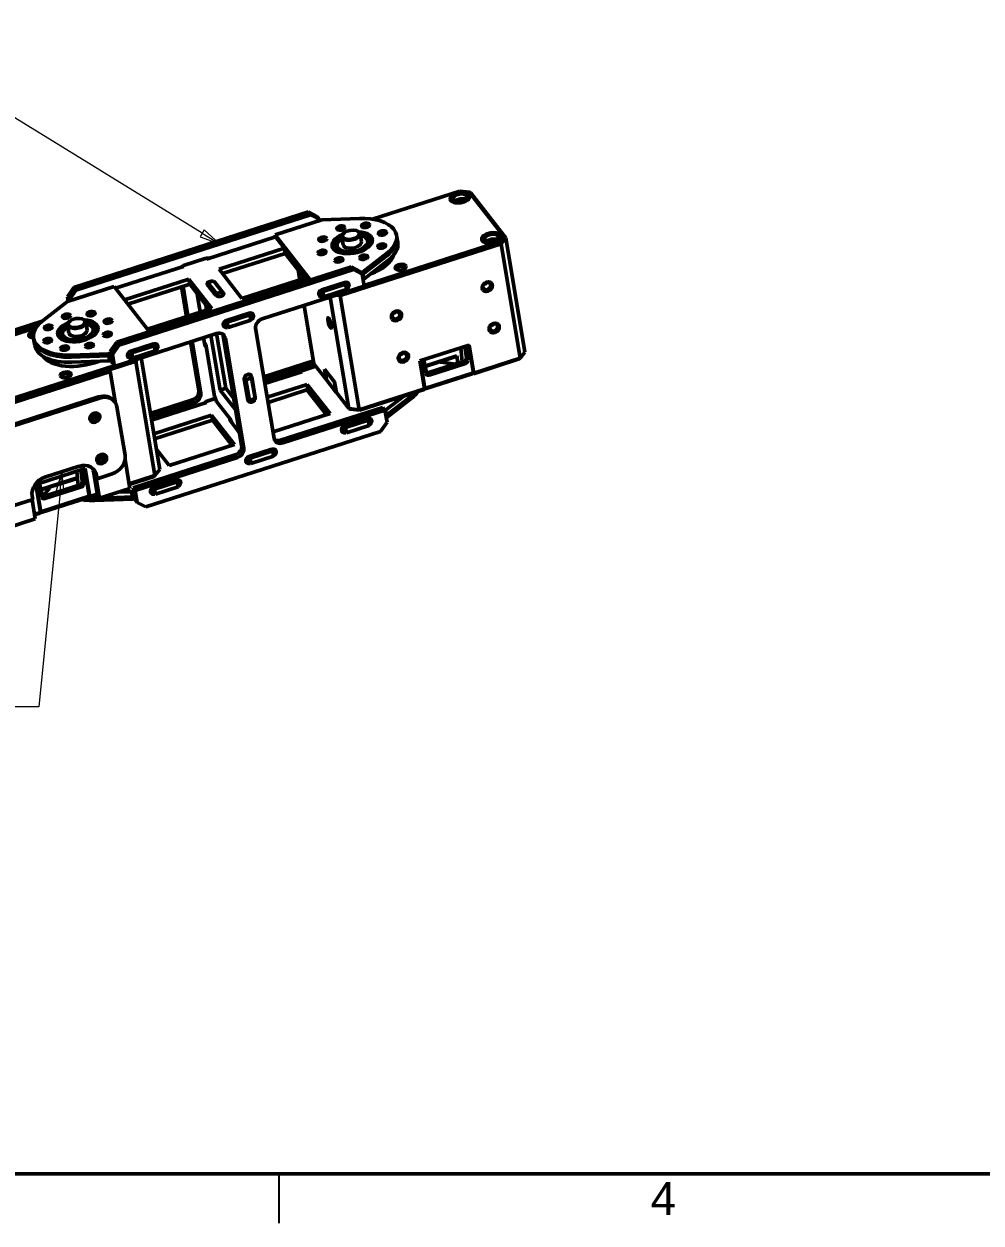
# Model space of a CAD drawing. Header units: millimetres. Extents: x 0 to 590, y 4 to 416.
# Drawn here: x 270.8 to 387.9, y 4 to 150.7 of the extents above; entities that cross this region are included whole.
import ezdxf

# ---------------------------------------------------------------- set-up
doc = ezdxf.new("R2010")
doc.units = ezdxf.units.MM
doc.layers.add('Sketch Geometry(INTECO)', color=7, linetype='Continuous', lineweight=50)
doc.layers.add('Symbols(INTECO)', color=7, linetype='Continuous', lineweight=18)
doc.layers.add('Visible Edges(INTECO)', color=7, linetype='Continuous', lineweight=50, true_color=0x262659)
doc.styles.add('Baloon tekst - INTECO', font='arialbd.ttf')
doc.styles.add('Current-ISO-INTECO', font='arial.ttf')

# ---------------------------------------------------------------- blocks, each defined once
blk = doc.blocks.new('Borders INTECO Okvir')
at = {"layer": 'Sketch Geometry(INTECO)'}
blk.add_line((20, 10), (584, 10), dxfattribs=at)
at = {"layer": 'Sketch Geometry(INTECO)', "lineweight": 25}
blk.add_line((302, 4), (302, 10), dxfattribs=at)
at = {"layer": 'Symbols(INTECO)', "color": 7, "insert": (349, 5), "char_height": 4, "attachment_point": 8, "style": 'Current-ISO-INTECO'}
blk.add_mtext('\\fArial|b0|i0;\\H4.0000;4', dxfattribs=at)
blk = doc.blocks.new('Balloon5')
at = {"layer": 'Symbols(INTECO)'}
blk.add_line((265.65, 141.71), (250.65, 141.71), dxfattribs=at)
at = {"layer": 'Symbols(INTECO)', "color": 7, "linetype": 'Continuous', "lineweight": 18}
for p, q in [((292.58, 125.11), (265.65, 141.71)), ((292.84, 125.54), (292.32, 124.69)), ((292.58, 125.11), (294.71, 123.8)), ((294.71, 123.8), (292.84, 125.54)), ((292.32, 124.69), (294.71, 123.8))]:
    blk.add_line(p, q, dxfattribs=at)
at = {"layer": 'Symbols(INTECO)', "color": 7, "linetype": 'Continuous', "lineweight": 18, "flags": 128}
blk.add_lwpolyline([(292.32, 124.69), (294.71, 123.8), (292.84, 125.54), (292.32, 124.69)], dxfattribs=at)
at = {"layer": 'Symbols(INTECO)', "color": 7}
blk.add_solid([(292.32, 124.69), (294.71, 123.8), (292.84, 125.54), (292.32, 124.69)], dxfattribs=at)
at = {"layer": 'Symbols(INTECO)', "color": 7, "insert": (258.15, 148.11), "char_height": 5, "attachment_point": 5, "style": 'Baloon tekst - INTECO'}
blk.add_mtext('09', dxfattribs=at)
blk = doc.blocks.new('Balloon10')
at = {"layer": 'Symbols(INTECO)', "color": 7, "linetype": 'Continuous', "lineweight": 18}
for p, q in [((275.43, 95.92), (274.69, 93.48)), ((275.19, 93.43), (275.43, 95.92)), ((275.69, 93.38), (275.43, 95.92)), ((275.19, 93.43), (272.59, 67.17)), ((274.69, 93.48), (275.69, 93.38))]:
    blk.add_line(p, q, dxfattribs=at)
at = {"layer": 'Symbols(INTECO)'}
blk.add_line((272.59, 67.17), (257.59, 67.17), dxfattribs=at)
at = {"layer": 'Symbols(INTECO)', "color": 7, "linetype": 'Continuous', "lineweight": 18, "flags": 128}
blk.add_lwpolyline([(275.69, 93.38), (275.43, 95.92), (274.69, 93.48), (275.69, 93.38)], dxfattribs=at)
at = {"layer": 'Symbols(INTECO)', "color": 7}
blk.add_solid([(275.69, 93.38), (275.43, 95.92), (274.69, 93.48), (275.69, 93.38)], dxfattribs=at)
at = {"layer": 'Symbols(INTECO)', "color": 7, "insert": (265.09, 73.56), "char_height": 5, "attachment_point": 5, "style": 'Baloon tekst - INTECO'}
blk.add_mtext('04', dxfattribs=at)

msp = doc.modelspace()

# ---------------------------------------------------------------- linework, layer by layer
at = {"layer": 'Visible Edges(INTECO)'}
for p, q in [((324.128, 130.261), (313.443, 126.825)), ((323.185, 129.664), (323.133, 129.614)), ((325.255, 130.128), (324.128, 130.261)), ((324.947, 129.958), (325.013, 129.928)), ((325.439, 130.056), (325.255, 130.128)), ((329.485, 124.711), (325.255, 130.128)), ((329.727, 124.565), (325.439, 130.056)), ((305.587, 127.718), (276.88, 118.486)), ((306.654, 127.173), (305.587, 127.718)), ((305.587, 127.718), (305.85, 127.382)), ((305.85, 127.382), (277.142, 118.15)), ((307.208, 126.753), (301.505, 124.919)), ((305.85, 127.382), (306.917, 126.837)), ((306.917, 126.837), (306.654, 127.173)), ((306.945, 126.668), (306.917, 126.837)), ((311.824, 126.912), (307.208, 126.753)), ((301.505, 124.919), (305.828, 119.382)), ((301.547, 124.666), (301.505, 124.919)), ((309.905, 125.117), (309.853, 125.067)), ((311.55, 125.392), (311.615, 125.362)), ((312.068, 124.059), (311.902, 125.05)), ((312.347, 124.714), (312.435, 124.674)), ((316.411, 124.613), (316.369, 124.866)), ((327.036, 124.732), (326.984, 124.683)), ((328.798, 125.027), (328.863, 124.997)), ((328.976, 124.052), (329.485, 124.711)), ((329.727, 124.565), (329.485, 124.711)), ((301.547, 124.666), (293.097, 121.948)), ((294.654, 120.696), (302.641, 123.265)), ((301.547, 124.666), (305.704, 119.342)), ((302.747, 122.633), (302.641, 123.265)), ((302.641, 123.265), (305.442, 119.678)), ((309, 123.459), (309.1, 122.86)), ((309.371, 124.216), (309.302, 124.15)), ((309.473, 117.49), (329.151, 123.818)), ((309.849, 123.688), (309.683, 124.678)), ((312.401, 118.722), (328.976, 124.052)), ((312.945, 124.119), (313.045, 123.52)), ((316.517, 123.981), (316.411, 124.613)), ((329.151, 123.818), (328.976, 124.052)), ((329.151, 123.818), (329.727, 124.565)), ((329.151, 123.818), (331.492, 109.828)), ((329.727, 124.565), (332.068, 110.574)), ((290.301, 121.16), (293.079, 122.054)), ((293.097, 121.948), (293.027, 122.037)), ((302.747, 122.633), (295.07, 120.164)), ((305.132, 119.579), (302.747, 122.633)), ((312.197, 120.365), (315.158, 122.642)), ((312.239, 120.112), (315.201, 122.389)), ((312.239, 120.112), (315.201, 122.389)), ((290.319, 121.055), (281.992, 118.377)), ((310.839, 120.993), (282.131, 111.762)), ((311.101, 120.657), (282.394, 111.425)), ((290.052, 121.003), (290.058, 120.971)), ((290.319, 121.055), (290.251, 121.142)), ((297.454, 117.11), (294.654, 120.696)), ((304.331, 120.603), (304.535, 119.387)), ((311.906, 120.448), (310.839, 120.993)), ((310.839, 120.993), (311.101, 120.657)), ((311.101, 120.657), (312.168, 120.112)), ((312.168, 120.112), (311.906, 120.448)), ((312.016, 120.306), (312.197, 120.365)), ((312.239, 120.112), (312.197, 120.365)), ((315.306, 121.757), (312.345, 119.48)), ((283.086, 116.976), (290.95, 119.505)), ((291.055, 118.873), (283.502, 116.444)), ((291.055, 118.873), (290.95, 119.505)), ((290.95, 119.505), (293.75, 115.919)), ((293.44, 115.819), (291.055, 118.873)), ((293.989, 119.302), (293.294, 119.079)), ((294.345, 117.734), (293.294, 119.079)), ((293.294, 119.079), (293.369, 118.632)), ((293.989, 119.302), (295.039, 117.957)), ((294.14, 119.129), (295.19, 117.784)), ((305.442, 119.678), (297.454, 117.11)), ((307.243, 118.196), (310.022, 119.089)), ((310.127, 118.871), (307.349, 117.978)), ((309.97, 119.072), (310.127, 118.871)), ((310.233, 118.239), (310.127, 118.871)), ((312.415, 118.637), (312.168, 120.112)), ((312.172, 120.09), (312.239, 120.112)), ((312.172, 120.09), (312.239, 120.112)), ((312.345, 119.48), (312.239, 120.112)), ((312.345, 119.48), (312.278, 119.458)), ((276.88, 118.486), (276.095, 117.346)), ((281.826, 118.59), (276.122, 116.756)), ((276.357, 117.009), (277.142, 118.15)), ((277.142, 118.15), (276.88, 118.486)), ((286.149, 113.054), (281.826, 118.59)), ((290.65, 114.922), (290.044, 118.548)), ((290.24, 118.611), (290.846, 114.985)), ((291.98, 117.69), (292.351, 115.469)), ((294.264, 117.486), (293.214, 118.831)), ((295.039, 117.957), (294.345, 117.734)), ((294.401, 117.398), (294.345, 117.734)), ((295.039, 117.957), (295.113, 117.517)), ((299.913, 114.617), (312.415, 118.637)), ((307.104, 117.794), (306.846, 117.711)), ((307.104, 117.794), (307.054, 118.093)), ((307.104, 117.794), (307.454, 117.346)), ((307.122, 117.689), (307.174, 117.706)), ((307.193, 118.177), (307.349, 117.978)), ((307.349, 117.978), (307.454, 117.346)), ((307.454, 117.346), (310.233, 118.239)), ((309.015, 117.544), (309.473, 117.49)), ((309.473, 117.49), (309.458, 117.686)), ((309.473, 117.49), (311.813, 103.499)), ((310.189, 118.786), (310.143, 118.772)), ((276.122, 116.756), (273.161, 114.479)), ((276.095, 117.346), (276.357, 117.009)), ((276.095, 117.346), (276.19, 116.778)), ((276.357, 117.009), (276.386, 116.841)), ((293.75, 115.919), (285.887, 113.39)), ((293.134, 115.721), (293.03, 116.345)), ((305.056, 116.271), (306.249, 109.142)), ((307.436, 117.369), (307.384, 117.353)), ((308.254, 117.299), (310.537, 103.65)), ((277.981, 114.596), (278.046, 114.566)), ((295.552, 114.436), (298.33, 115.329)), ((298.435, 115.112), (295.657, 114.218)), ((295.763, 113.586), (298.541, 114.48)), ((298.279, 115.313), (298.435, 115.112)), ((298.541, 114.48), (298.435, 115.112)), ((298.497, 115.026), (298.452, 115.012)), ((263.177, 111.193), (273.004, 114.353)), ((263.702, 110.941), (272.406, 113.74)), ((272.301, 113.594), (263.828, 110.87)), ((275.802, 113.421), (275.733, 113.355)), ((276.28, 112.893), (276.114, 113.883)), ((276.336, 114.321), (276.284, 114.272)), ((278.499, 113.264), (278.333, 114.254)), ((278.778, 113.919), (278.865, 113.879)), ((279.376, 113.324), (279.476, 112.724)), ((295.413, 114.035), (295.155, 113.952)), ((295.215, 113.971), (295.267, 113.904)), ((295.413, 114.035), (295.363, 114.333)), ((295.413, 114.035), (295.763, 113.586)), ((295.431, 113.929), (295.482, 113.946)), ((295.502, 114.417), (295.657, 114.218)), ((295.657, 114.218), (295.763, 113.586)), ((295.745, 113.61), (295.693, 113.593)), ((301.384, 99.991), (299.128, 113.476)), ((271.993, 112.002), (271.95, 112.255)), ((272.098, 111.37), (271.993, 112.002)), ((275.431, 112.664), (275.531, 112.064)), ((282.131, 111.762), (281.346, 110.621)), ((281.855, 108.81), (294.357, 112.83)), ((282.394, 111.425), (282.131, 111.762)), ((283.861, 110.676), (286.639, 111.569)), ((286.587, 111.553), (286.744, 111.352)), ((292.166, 105.861), (291.172, 111.806)), ((291.368, 111.869), (292.429, 105.525)), ((292.901, 111.45), (292.757, 112.316)), ((292.862, 111.686), (293.017, 111.487)), ((294.772, 105.928), (293.655, 112.605)), ((294.35, 112.828), (295.467, 106.151)), ((296.133, 106.716), (295.123, 112.753)), ((297.417, 99.136), (295.161, 112.621)), ((295.424, 112.285), (297.68, 98.8)), ((276.496, 110.208), (281.111, 110.368)), ((276.538, 109.956), (281.153, 110.115)), ((276.538, 109.956), (281.153, 110.115)), ((281.111, 110.368), (281.374, 110.452)), ((281.153, 110.115), (281.111, 110.368)), ((281.153, 110.115), (281.416, 110.2)), ((281.153, 110.115), (281.416, 110.2)), ((281.259, 109.483), (281.153, 110.115)), ((281.346, 110.621), (281.608, 110.285)), ((281.346, 110.621), (281.593, 109.146)), ((281.608, 110.285), (282.394, 111.425)), ((281.608, 110.285), (281.855, 108.81)), ((283.722, 110.275), (283.463, 110.192)), ((283.722, 110.275), (283.672, 110.574)), ((283.722, 110.275), (284.072, 109.827)), ((283.739, 110.169), (283.791, 110.186)), ((283.811, 110.657), (283.966, 110.459)), ((286.744, 111.352), (283.966, 110.459)), ((283.966, 110.459), (284.072, 109.827)), ((284.072, 109.827), (286.85, 110.72)), ((286.85, 110.72), (286.744, 111.352)), ((286.806, 111.267), (286.761, 111.252)), ((293.017, 111.487), (294.075, 105.166)), ((325.249, 111.417), (319.23, 109.481)), ((323.727, 110.112), (319.849, 108.865)), ((323.727, 110.112), (323.5, 109.973)), ((323.727, 110.112), (323.88, 109.199)), ((324.392, 109.364), (324.227, 111.088)), ((324.737, 111.252), (324.948, 109.592)), ((324.86, 111.27), (324.81, 111.276)), ((325.206, 111.381), (324.86, 111.27)), ((324.86, 111.27), (325.076, 109.574)), ((325.206, 111.381), (325.192, 111.399)), ((325.206, 111.381), (325.767, 108.031)), ((325.249, 111.417), (325.82, 108.004)), ((332.068, 110.574), (331.492, 109.828)), ((267.591, 104.311), (281.8, 108.881)), ((281.259, 109.483), (276.644, 109.323)), ((281.195, 108.397), (284.47, 109.45)), ((281.522, 109.568), (281.259, 109.483)), ((281.593, 109.146), (281.855, 108.81)), ((284.053, 109.85), (284.002, 109.833)), ((284.47, 109.45), (284.348, 109.612)), ((284.47, 109.45), (284.676, 109.717)), ((284.47, 109.45), (286.81, 95.459)), ((285.103, 109.854), (287.386, 96.205)), ((300.123, 107.531), (306.192, 109.483)), ((306.287, 109.093), (300.19, 107.132)), ((304.777, 108.274), (306.495, 108.827)), ((307.781, 107.18), (306.249, 109.142)), ((319.801, 106.068), (319.23, 109.481)), ((319.279, 109.475), (319.266, 109.493)), ((319.625, 109.586), (319.279, 109.475)), ((319.279, 109.475), (319.84, 106.125)), ((319.625, 109.586), (319.648, 109.616)), ((319.97, 107.932), (319.625, 109.586)), ((320.027, 108.01), (319.689, 109.629)), ((323.5, 109.973), (319.861, 108.803)), ((324.639, 109.443), (320.18, 108.009)), ((324.751, 109.315), (320.292, 107.881)), ((324.8, 109.186), (320.341, 107.752)), ((321.722, 109.362), (321.697, 109.394)), ((321.795, 109.322), (321.779, 109.42)), ((323.595, 109.108), (321.826, 109.316)), ((331.374, 109.724), (325.778, 107.925)), ((331.492, 109.828), (325.82, 108.004)), ((331.492, 109.828), (331.374, 109.724)), ((267.324, 103.693), (281.347, 108.202)), ((267.55, 104.186), (281.084, 108.539)), ((281.084, 108.539), (281.347, 108.202)), ((281.347, 108.202), (281.998, 104.314)), ((298.153, 104.725), (297.73, 107.254)), ((297.933, 107.179), (297.738, 107.428)), ((298.627, 107.402), (297.933, 107.179)), ((298.356, 104.65), (297.933, 107.179)), ((297.977, 107.754), (298.274, 107.849)), ((298.278, 107.849), (298.627, 107.402)), ((298.433, 107.652), (298.402, 107.833)), ((298.627, 107.402), (299.05, 104.874)), ((298.656, 107.551), (299.079, 105.023)), ((304.795, 108.169), (300.26, 106.711)), ((304.528, 108.117), (304.534, 108.085)), ((304.795, 108.169), (304.727, 108.256)), ((307.781, 107.18), (307.562, 108.487)), ((308.787, 106.918), (307.562, 108.487)), ((307.607, 108.429), (307.587, 108.422)), ((307.587, 108.422), (307.798, 107.158)), ((308.777, 106.898), (307.587, 108.422)), ((307.781, 107.18), (307.796, 107.173)), ((307.798, 107.158), (308.988, 105.634)), ((325.767, 108.031), (319.84, 106.125)), ((325.622, 107.903), (319.88, 106.056)), ((325.622, 107.903), (325.735, 107.972)), ((325.767, 108.031), (325.735, 107.972)), ((325.778, 107.925), (325.738, 107.976)), ((325.778, 107.925), (325.82, 108.004)), ((294.772, 105.928), (295.467, 106.151)), ((296.693, 103.469), (294.772, 105.928)), ((295.467, 106.151), (296.456, 104.885)), ((300.538, 105.048), (305.426, 106.619)), ((305.531, 105.987), (300.644, 104.415)), ((305.407, 105.947), (307.792, 102.893)), ((305.531, 105.987), (305.426, 106.619)), ((305.426, 106.619), (308.226, 103.033)), ((305.531, 105.987), (307.916, 102.933)), ((307.916, 102.933), (305.531, 105.987)), ((308.79, 106.902), (308.777, 106.898)), ((308.988, 105.634), (308.777, 106.898)), ((309.006, 105.611), (308.787, 106.918)), ((319.801, 106.068), (311.813, 103.499)), ((319.759, 105.989), (311.848, 103.445)), ((319.801, 106.068), (319.759, 105.989)), ((319.799, 106.078), (319.809, 106.066)), ((319.809, 106.066), (319.84, 106.125)), ((319.809, 106.066), (319.88, 106.056)), ((264.638, 100.165), (279.918, 105.078)), ((280.023, 104.944), (264.743, 100.03)), ((281.776, 104.624), (281.881, 104.489)), ((286.238, 103.066), (291.381, 104.72)), ((291.644, 104.384), (286.305, 102.667)), ((293.103, 104.409), (286.376, 102.246)), ((292.837, 104.357), (292.842, 104.325)), ((293.103, 104.409), (293.036, 104.496)), ((293.086, 104.515), (294.188, 104.869)), ((294.32, 104.52), (294.075, 105.166)), ((294.32, 104.52), (296.114, 102.223)), ((296.36, 105.457), (296.08, 105.367)), ((298.113, 104.961), (298.356, 104.65)), ((299.05, 104.874), (298.356, 104.65)), ((308.988, 105.634), (309.003, 105.626)), ((310.537, 103.65), (309.006, 105.611)), ((315.024, 103.466), (317.26, 105.186)), ((315.13, 102.834), (318.091, 105.111)), ((318.091, 105.111), (315.13, 102.834)), ((315.172, 102.581), (318.134, 104.858)), ((282.157, 103.854), (283.144, 97.954)), ((286.654, 100.583), (293.734, 102.86)), ((293.84, 102.227), (293.734, 102.86)), ((293.734, 102.86), (296.535, 99.273)), ((308.226, 103.033), (301.251, 100.79)), ((302.189, 99.783), (314.69, 103.803)), ((314.953, 103.467), (302.451, 99.446)), ((311.813, 103.499), (310.537, 103.65)), ((310.537, 103.65), (310.722, 103.578)), ((311.848, 103.445), (310.722, 103.578)), ((311.813, 103.499), (311.848, 103.445)), ((314.69, 103.803), (314.953, 103.467)), ((315.2, 101.992), (314.953, 103.467)), ((314.957, 103.444), (315.024, 103.466)), ((315.13, 102.834), (315.024, 103.466)), ((315.062, 102.812), (315.13, 102.834)), ((315.13, 102.834), (315.062, 102.812)), ((315.172, 102.581), (315.13, 102.834)), ((293.84, 102.227), (286.76, 99.95)), ((296.225, 99.173), (293.84, 102.227)), ((297.049, 100.841), (295.999, 102.185)), ((296.114, 102.223), (296.154, 101.987)), ((309.889, 101.149), (309.839, 101.447)), ((309.978, 101.531), (310.133, 101.332)), ((310.028, 101.55), (312.806, 102.443)), ((312.912, 102.226), (310.133, 101.332)), ((310.133, 101.332), (310.239, 100.7)), ((310.239, 100.7), (313.017, 101.594)), ((312.755, 102.427), (312.912, 102.226)), ((313.017, 101.594), (312.912, 102.226)), ((312.928, 102.126), (312.973, 102.141)), ((312.973, 102.141), (312.928, 102.126)), ((315.2, 101.992), (314.415, 100.851)), ((315.105, 102.559), (315.172, 102.581)), ((285.707, 91.619), (314.415, 100.851)), ((309.631, 101.066), (309.889, 101.149)), ((309.889, 101.149), (309.631, 101.066)), ((309.889, 101.149), (310.239, 100.7)), ((309.907, 101.043), (309.958, 101.06)), ((310.221, 100.724), (310.169, 100.707)), ((288.548, 96.705), (286.963, 98.734)), ((296.535, 99.273), (288.548, 96.705)), ((298.337, 97.79), (301.115, 98.684)), ((301.22, 98.466), (298.442, 97.573)), ((301.063, 98.667), (301.22, 98.466)), ((301.326, 97.834), (301.22, 98.466)), ((301.282, 98.381), (301.237, 98.366)), ((283.147, 97.444), (283.744, 93.875)), ((284.131, 93.975), (296.632, 97.996)), ((296.895, 97.66), (284.393, 93.639)), ((298.198, 97.389), (297.94, 97.306)), ((298.198, 97.389), (298.148, 97.688)), ((298.198, 97.389), (298.548, 96.941)), ((298.215, 97.284), (298.267, 97.3)), ((298.287, 97.771), (298.442, 97.573)), ((298.442, 97.573), (298.548, 96.941)), ((298.53, 96.964), (298.478, 96.947)), ((298.548, 96.941), (301.326, 97.834)), ((272.233, 94.368), (278.252, 96.304)), ((277.517, 96.589), (273.35, 95.249)), ((277.23, 95.975), (277.395, 94.251)), ((277.74, 96.139), (277.951, 94.479)), ((277.863, 96.157), (277.813, 96.162)), ((277.863, 96.157), (278.209, 96.268)), ((277.863, 96.157), (278.079, 94.461)), ((278.209, 96.268), (278.195, 96.285)), ((278.209, 96.268), (278.77, 92.918)), ((278.252, 96.304), (278.823, 92.89)), ((279.284, 95.969), (279.777, 93.02)), ((280.04, 92.683), (279.546, 95.633)), ((279.546, 95.633), (279.617, 95.212)), ((279.722, 95.077), (279.651, 95.499)), ((279.722, 95.077), (281.574, 95.673)), ((286.81, 95.459), (283.649, 94.442)), ((286.81, 95.459), (286.692, 95.355)), ((287.386, 96.205), (286.81, 95.459)), ((272.804, 90.955), (272.233, 94.368)), ((272.282, 94.362), (272.269, 94.38)), ((272.282, 94.362), (272.628, 94.473)), ((272.282, 94.362), (272.843, 91.012)), ((272.628, 94.473), (272.651, 94.503)), ((272.973, 92.819), (272.628, 94.473)), ((273.03, 92.896), (272.692, 94.516)), ((277.306, 95.184), (272.852, 93.751)), ((277.312, 95.12), (272.891, 93.698)), ((273.887, 93.9), (273.101, 92.883)), ((277.642, 94.33), (273.183, 92.896)), ((277.754, 94.201), (273.295, 92.767)), ((277.803, 94.072), (273.344, 92.638)), ((273.876, 93.886), (273.855, 94.009)), ((273.867, 94.012), (273.891, 93.981)), ((277.247, 95.099), (277.323, 95.001)), ((277.259, 95.103), (277.262, 95.088)), ((277.262, 95.088), (277.275, 95.071)), ((277.277, 95.061), (277.275, 95.071)), ((279.617, 95.212), (279.722, 95.077)), ((286.692, 95.355), (283.659, 94.38)), ((284.393, 93.639), (284.131, 93.975)), ((284.131, 93.975), (284.377, 92.501)), ((286.506, 93.629), (286.456, 93.928)), ((286.595, 94.012), (286.751, 93.813)), ((286.646, 94.03), (289.424, 94.924)), ((289.529, 94.706), (286.751, 93.813)), ((286.856, 93.181), (289.635, 94.074)), ((289.372, 94.907), (289.529, 94.706)), ((289.635, 94.074), (289.529, 94.706)), ((289.546, 94.607), (289.591, 94.621)), ((289.591, 94.621), (289.546, 94.607)), ((266.294, 90.759), (271.85, 92.546)), ((271.772, 92.521), (272.168, 90.152)), ((271.78, 92.967), (271.85, 92.546)), ((278.77, 92.918), (272.843, 91.012)), ((272.891, 93.698), (272.862, 93.702)), ((278.625, 92.789), (272.883, 90.943)), ((278.625, 92.789), (278.738, 92.858)), ((278.77, 92.918), (278.738, 92.858)), ((278.741, 92.863), (278.781, 92.811)), ((279.759, 93.126), (278.781, 92.811)), ((278.781, 92.811), (278.823, 92.89)), ((279.749, 93.188), (278.823, 92.89)), ((279.429, 92.678), (280.028, 92.699)), ((280.028, 92.699), (279.429, 92.678)), ((279.471, 92.425), (284.086, 92.584)), ((279.777, 93.02), (280.04, 92.683)), ((283.744, 93.875), (280.04, 92.683)), ((280.094, 92.701), (284.044, 92.837)), ((284.044, 92.837), (280.094, 92.701)), ((282.309, 93.413), (283.938, 93.469)), ((283.938, 93.469), (284.201, 93.554)), ((284.044, 92.837), (283.938, 93.469)), ((284.044, 92.837), (284.307, 92.922)), ((284.307, 92.922), (284.044, 92.837)), ((284.086, 92.584), (284.044, 92.837)), ((284.086, 92.584), (284.349, 92.669)), ((284.64, 92.164), (284.377, 92.501)), ((284.393, 93.639), (284.64, 92.164)), ((286.248, 93.546), (286.506, 93.629)), ((286.506, 93.629), (286.248, 93.546)), ((286.506, 93.629), (286.856, 93.181)), ((286.524, 93.524), (286.576, 93.54)), ((286.751, 93.813), (286.856, 93.181)), ((286.838, 93.204), (286.787, 93.188)), ((272.802, 90.965), (272.812, 90.952)), ((272.812, 90.952), (272.843, 91.012)), ((285.707, 91.619), (284.64, 92.164)), ((272.168, 90.152), (266.728, 88.402)), ((272.804, 90.955), (272.073, 90.72)), ((272.762, 90.876), (272.084, 90.658)), ((272.804, 90.955), (272.762, 90.876)), ((272.812, 90.952), (272.883, 90.943))]:
    msp.add_line(p, q, dxfattribs=at)
for centre, major_axis, ratio in [((324.125, 129.461), (-1.184, -0.198), 0.5194042), ((324.125, 129.461), (1.11, 0.186), 0.5194042), ((324.125, 129.461), (-0.838, -0.14), 0.5194042), ((312.573, 126.068), (0.493, 0.083), 0.5194042), ((309.544, 125.751), (0.493, 0.083), 0.5194042), ((310.782, 124.927), (-1.036, -0.173), 0.5194042), ((314.649, 125.149), (0.493, 0.083), 0.5194042), ((327.976, 124.529), (-1.184, -0.198), 0.5194042), ((327.976, 124.529), (1.11, 0.186), 0.5194042), ((327.976, 124.529), (-0.838, -0.14), 0.5194042), ((307.335, 124.384), (0.493, 0.083), 0.5194042), ((314.554, 123.532), (-0.493, -0.083), 0.5194042), ((307.24, 122.767), (-0.493, -0.083), 0.5194042), ((309.315, 121.848), (-0.493, -0.083), 0.5194042), ((312.345, 122.165), (-0.493, -0.083), 0.5194042), ((316.863, 120.956), (0.666, 0.111), 0.5194042), ((327.468, 118.57), (-0.532, -0.415), 0.822479), ((327.411, 118.643), (-0.404, -0.315), 0.822479), ((275.975, 114.956), (0.493, 0.083), 0.5194042), ((277.213, 114.132), (1.036, 0.173), 0.5194042), ((279.004, 115.273), (0.493, 0.083), 0.5194042), ((281.079, 114.354), (0.493, 0.083), 0.5194042), ((308.2, 114.126), (0.207, -0.643), 0.2318352), ((316.355, 114.996), (-0.532, -0.415), 0.822479), ((316.298, 115.069), (-0.404, -0.315), 0.822479), ((273.766, 113.588), (0.493, 0.083), 0.5194042), ((280.984, 112.737), (-0.493, -0.083), 0.5194042), ((328.314, 113.513), (-0.532, -0.415), 0.822479), ((328.257, 113.586), (-0.404, -0.315), 0.822479), ((273.671, 111.972), (-0.493, -0.083), 0.5194042), ((278.775, 111.37), (-0.493, -0.083), 0.5194042), ((275.746, 111.052), (-0.493, -0.083), 0.5194042), ((317.201, 109.939), (-0.532, -0.415), 0.822479), ((317.144, 110.012), (-0.404, -0.315), 0.822479), ((275.885, 107.778), (-0.666, -0.111), 0.5194042), ((279.449, 102.539), (-0.512, -0.4), 0.822479), ((280.295, 97.482), (-0.512, -0.4), 0.822479)]:
    msp.add_ellipse(centre, major_axis=major_axis, ratio=ratio, dxfattribs=at)
for centre, major_axis, ratio, start_param, end_param in [((324.135, 129.398), (-1.184, -0.198), 0.5194042, 5.6298663, 6.2317498), ((324.223, 128.871), (-0.838, -0.14), 0.5194042, 3.8858684, 5.5389096), ((324.223, 128.871), (-0.74, -0.124), 0.5194042, 3.8827518, 5.5420262), ((324.231, 128.829), (-0.69, -0.116), 0.5194042, 3.9847884, 5.4399895), ((324.135, 129.398), (1.184, 0.198), 0.5194042, 0.0514355, 0.653319), ((310.944, 123.958), (5.425, 0.908), 0.5194042, 5.5107331, 7.6051282), ((310.944, 123.958), (2.466, 0.413), 0.5194042, 1.9801657, 7.4446123), ((310.958, 123.874), (-1.874, -0.314), 0.5194042, 5.3460578, 10.3619055), ((309.586, 125.498), (-0.493, -0.083), 0.5194042, 3.6577743, 5.7670037), ((309.586, 125.498), (0.493, 0.083), 0.5194042, 0.5161816, 2.625411), ((310.793, 124.864), (-1.11, -0.186), 0.5194042, 5.6298663, 10.078097), ((310.987, 123.705), (2.466, 0.413), 0.5194042, 0.0988736, 1.104031), ((310.987, 123.705), (2.466, 0.413), 0.5194042, 0.0988736, 1.104031), ((312.616, 125.815), (-0.493, -0.083), 0.5194042, 3.6577743, 5.7670037), ((312.616, 125.815), (0.493, 0.083), 0.5194042, 0.5161816, 2.625411), ((314.691, 124.896), (-0.493, -0.083), 0.5194042, 3.6577743, 5.7670037), ((314.691, 124.896), (0.493, 0.083), 0.5194042, 0.5161816, 2.625411), ((327.986, 124.466), (1.184, 0.198), 0.5194042, 0.0514355, 0.653319), ((307.377, 124.131), (-0.493, -0.083), 0.5194042, 3.6577743, 5.7670037), ((307.377, 124.131), (0.493, 0.083), 0.5194042, 0.5161816, 2.625411), ((310.987, 123.705), (-2.466, -0.413), 0.5194042, 5.1791543, 6.1843117), ((310.987, 123.705), (-2.466, -0.413), 0.5194042, 5.1791543, 6.1843117), ((311.092, 123.073), (-2.466, -0.413), 0.5194042, 5.6378386, 5.9304202), ((310.973, 123.789), (-1.973, -0.33), 0.5194042, 5.6298663, 10.078097), ((310.958, 123.874), (-1.11, -0.186), 0.5194042, 0, 3.1415927), ((311.092, 123.073), (2.466, 0.413), 0.5194042, 0.3527652, 0.6453468), ((314.596, 123.279), (-0.493, -0.083), 0.5194042, 3.6577743, 5.7670037), ((314.596, 123.279), (0.493, 0.083), 0.5194042, 0.5161816, 2.625411), ((310.987, 123.705), (5.425, 0.908), 0.5194042, 5.5107331, 6.2831853), ((310.987, 123.705), (5.425, 0.908), 0.5194042, 5.5107331, 6.2831853), ((311.092, 123.073), (5.425, 0.908), 0.5194042, 5.5107331, 6.2831853), ((327.986, 124.466), (-1.184, -0.198), 0.5194042, 5.6298663, 6.2317498), ((328.074, 123.939), (-0.838, -0.14), 0.5194042, 3.8858684, 5.5389096), ((328.074, 123.939), (-0.74, -0.124), 0.5194042, 3.8827518, 5.5420262), ((328.081, 123.897), (-0.69, -0.116), 0.5194042, 3.9847884, 5.4399895), ((293.15, 121.632), (0.394, 0.308), 0.822479, 0.4282489, 1.1509832), ((292.887, 121.969), (0.394, 0.308), 0.822479, 5.664804, 5.7378887), ((307.282, 122.514), (-0.493, -0.083), 0.5194042, 3.6577743, 5.7670037), ((307.282, 122.514), (0.493, 0.083), 0.5194042, 0.5161816, 2.625411), ((309.358, 121.595), (-0.493, -0.083), 0.5194042, 3.6577743, 5.7670037), ((309.358, 121.595), (0.493, 0.083), 0.5194042, 0.5161816, 2.625411), ((312.387, 121.912), (-0.493, -0.083), 0.5194042, 3.6577743, 5.7670037), ((312.387, 121.912), (0.493, 0.083), 0.5194042, 0.5161816, 2.625411), ((311.233, 122.23), (4.808, 0.804), 0.5194042, 5.0431956, 6.0454489), ((290.372, 120.739), (0.394, 0.308), 0.822479, 1.1509832, 1.8737174), ((316.886, 120.819), (-0.505, -0.085), 0.5194042, 2.6822467, 6.7425313), ((293.677, 118.98), (-0.493, -0.083), 0.5194042, 4.3300106, 6.5579307), ((293.677, 118.98), (0.493, 0.083), 0.5194042, 0.2747454, 0.5068944), ((310.092, 118.667), (0.394, 0.308), 0.822479, 4.4339835, 7.4341685), ((309.83, 119.004), (0.394, 0.308), 0.822479, 4.8914919, 5.7378887), ((326.943, 119.242), (0.404, 0.315), 0.822479, 4.2669101, 5.1578678), ((294.727, 117.635), (0.493, 0.083), 0.5194042, 3.416338, 6.5579307), ((307.314, 117.774), (-0.394, -0.308), 0.822479, 4.2925758, 7.4341685), ((307.051, 118.11), (0.394, 0.308), 0.822479, 3.6868893, 4.2925758), ((277.375, 113.163), (-5.425, -0.908), 0.5194042, 5.5107331, 7.6051282), ((277.375, 113.163), (2.466, 0.413), 0.5194042, 1.9801657, 7.4446123), ((276.017, 114.703), (-0.493, -0.083), 0.5194042, 3.6577743, 5.7670037), ((276.017, 114.703), (0.493, 0.083), 0.5194042, 0.5161816, 2.625411), ((277.223, 114.069), (-1.11, -0.186), 0.5194042, 5.6298663, 10.078097), ((279.046, 115.02), (-0.493, -0.083), 0.5194042, 3.6577743, 5.7670037), ((279.046, 115.02), (0.493, 0.083), 0.5194042, 0.5161816, 2.625411), ((298.401, 114.908), (0.394, 0.308), 0.822479, 4.4339835, 7.4341685), ((298.138, 115.244), (0.394, 0.308), 0.822479, 4.8914919, 5.7378887), ((300.054, 113.774), (-0.788, -0.615), 0.822479, 4.2925758, 5.8633722), ((308.351, 114.175), (-0.157, 0.488), 0.2318352, 0.3996432, 2.7419494), ((315.83, 115.669), (0.404, 0.315), 0.822479, 4.2669101, 5.1578678), ((272.034, 112.709), (-0.666, -0.111), 0.5194042, 4.6336115, 7.6223553), ((273.808, 113.336), (-0.493, -0.083), 0.5194042, 3.6577743, 5.7670037), ((273.808, 113.336), (0.493, 0.083), 0.5194042, 0.5161816, 2.625411), ((277.417, 112.91), (-2.466, -0.413), 0.5194042, 5.1791543, 6.1843117), ((277.417, 112.91), (-2.466, -0.413), 0.5194042, 5.1791543, 6.1843117), ((277.403, 112.994), (-1.973, -0.33), 0.5194042, 5.6298663, 10.078097), ((277.389, 113.078), (-1.874, -0.314), 0.5194042, 5.3460578, 10.3619055), ((277.389, 113.078), (-1.11, -0.186), 0.5194042, 0, 3.1415927), ((277.417, 112.91), (2.466, 0.413), 0.5194042, 0.0988736, 1.104031), ((277.417, 112.91), (2.466, 0.413), 0.5194042, 0.0988736, 1.104031), ((277.523, 112.278), (2.466, 0.413), 0.5194042, 0.3527652, 0.6453468), ((281.122, 114.101), (-0.493, -0.083), 0.5194042, 3.6577743, 5.7670037), ((281.122, 114.101), (0.493, 0.083), 0.5194042, 0.5161816, 2.625411), ((294.498, 111.987), (0.788, 0.615), 0.822479, 5.8633722, 7.4341685), ((295.623, 114.014), (-0.394, -0.308), 0.822479, 4.2925758, 7.4341685), ((295.36, 114.351), (0.394, 0.308), 0.822479, 3.6868893, 4.2925758), ((327.789, 114.185), (0.404, 0.315), 0.822479, 4.2669101, 5.1578678), ((272.057, 112.572), (-0.505, -0.085), 0.5194042, 4.8122576, 6.7425313), ((277.417, 112.91), (-5.425, -0.908), 0.5194042, 0, 1.3219429), ((277.417, 112.91), (-5.425, -0.908), 0.5194042, 0, 1.3219429), ((273.713, 111.719), (-0.493, -0.083), 0.5194042, 3.6577743, 5.7670037), ((273.713, 111.719), (0.493, 0.083), 0.5194042, 0.5161816, 2.625411), ((277.523, 112.278), (-2.466, -0.413), 0.5194042, 5.6378386, 5.9304202), ((281.027, 112.484), (-0.493, -0.083), 0.5194042, 3.6577743, 5.7670037), ((281.027, 112.484), (0.493, 0.083), 0.5194042, 0.5161816, 2.625411), ((286.709, 111.148), (0.394, 0.308), 0.822479, 4.4339835, 7.4341685), ((286.447, 111.484), (0.394, 0.308), 0.822479, 4.8914919, 5.7378887), ((293.102, 111.935), (0.394, 0.308), 0.822479, 3.6772932, 3.9579584), ((294.235, 112.324), (0.788, 0.615), 0.822479, 5.8633722, 6.0208508), ((277.523, 112.278), (-5.425, -0.908), 0.5194042, 0, 1.3219429), ((277.664, 111.435), (-4.808, -0.804), 0.5194042, 0.2377365, 1.9635715), ((275.788, 110.8), (-0.493, -0.083), 0.5194042, 3.6577743, 5.7670037), ((275.788, 110.8), (0.493, 0.083), 0.5194042, 0.5161816, 2.625411), ((278.818, 111.117), (-0.493, -0.083), 0.5194042, 3.6577743, 5.7670037), ((278.818, 111.117), (0.493, 0.083), 0.5194042, 0.5161816, 2.625411), ((283.931, 110.255), (-0.394, -0.308), 0.822479, 4.2925758, 7.4341685), ((283.669, 110.591), (0.394, 0.308), 0.822479, 3.6868893, 4.2925758), ((293.364, 111.599), (-0.394, -0.308), 0.822479, 5.8633722, 6.5861064), ((316.676, 110.612), (0.404, 0.315), 0.822479, 4.2669101, 5.1578678), ((321.907, 109.422), (-0.197, -0.033), 0.5194042, 0.2747454, 1.0601435), ((324.716, 109.525), (-0.197, -0.154), 0.822479, 1.1509832, 2.6868729), ((324.751, 109.481), (-0.276, -0.215), 0.822479, 1.1509832, 2.6868729), ((275.908, 107.641), (0.505, 0.085), 0.5194042, 5.8238394, 9.8841239), ((298.193, 107.402), (0.394, 0.308), 0.822479, 5.8633722, 9.0049648), ((304.848, 107.853), (0.394, 0.308), 0.822479, 1.1509832, 1.8737174), ((320.292, 108.047), (-0.276, -0.215), 0.822479, 5.8982788, 7.4341685), ((320.257, 108.091), (-0.197, -0.154), 0.822479, 5.8982788, 7.4341685), ((291.24, 105.563), (-0.788, -0.615), 0.822479, 1.1509832, 2.7217795), ((297.059, 107.014), (-0.788, -0.615), 0.822479, 5.8633722, 6.0463893), ((296.797, 107.35), (-0.788, -0.615), 0.822479, 0.2623345, 0.2691686), ((313.877, 106.427), (5.425, 0.908), 0.5194042, 5.5107331, 5.7018976), ((313.877, 106.427), (-5.425, -0.908), 0.5194042, 2.3691405, 2.5603049), ((313.919, 106.175), (5.425, 0.908), 0.5194042, 5.5107331, 5.8252357), ((280.2, 103.393), (1.576, 1.231), 0.822479, 0, 1.1509832), ((280.305, 103.258), (1.576, 1.231), 0.822479, 5.8633722, 7.4341685), ((291.503, 105.227), (0.788, 0.615), 0.822479, 4.2925758, 5.8633722), ((293.156, 104.093), (0.394, 0.308), 0.822479, 1.1509832, 1.8737174), ((295.934, 104.987), (0.394, 0.308), 0.822479, 0.4282489, 0.8001351), ((295.672, 105.323), (0.394, 0.308), 0.822479, 5.664804, 5.7378887), ((298.353, 105.21), (0.394, 0.308), 0.822479, 3.6772932, 3.9579584), ((298.616, 104.874), (-0.394, -0.308), 0.822479, 5.8633722, 9.0049648), ((279.082, 103.01), (-0.512, -0.4), 0.822479, 0.5926602, 2.5489324), ((279.025, 103.083), (0.404, 0.315), 0.822479, 3.8258411, 5.5989369), ((279.344, 102.673), (-0.512, -0.4), 0.822479, 0.1602766, 2.981316), ((279.344, 102.673), (0.512, 0.4), 0.822479, 3.3018693, 6.1229087), ((296.462, 102.334), (-0.493, -0.083), 0.5194042, 5.8351964, 6.5579307), ((310.099, 101.128), (-0.394, -0.308), 0.822479, 4.2925758, 7.4341685), ((312.877, 102.022), (0.394, 0.308), 0.822479, 4.4339835, 7.4341685), ((312.614, 102.358), (0.394, 0.308), 0.822479, 4.8914919, 5.7378887), ((297.512, 100.989), (-0.493, -0.083), 0.5194042, 0.2747454, 0.6471073), ((302.31, 100.289), (-0.788, -0.615), 0.822479, 5.8633722, 7.4341685), ((302.048, 100.625), (-0.788, -0.615), 0.822479, 0.2623345, 1.1509832), ((309.836, 101.465), (0.394, 0.308), 0.822479, 3.6868893, 4.2925758), ((296.491, 98.839), (-0.788, -0.615), 0.822479, 1.1509832, 2.7217795), ((296.754, 98.502), (0.788, 0.615), 0.822479, 4.2925758, 5.8633722), ((301.186, 98.262), (0.394, 0.308), 0.822479, 4.4339835, 7.4341685), ((300.923, 98.598), (0.394, 0.308), 0.822479, 4.8914919, 5.7378887), ((279.928, 97.953), (-0.512, -0.4), 0.822479, 0.5926602, 2.5489324), ((279.871, 98.026), (0.404, 0.315), 0.822479, 3.8258411, 5.5989369), ((280.19, 97.617), (-0.512, -0.4), 0.822479, 0.1602766, 2.981316), ((280.19, 97.617), (0.512, 0.4), 0.822479, 3.3018693, 6.1229087), ((281.292, 97.358), (-1.576, -1.231), 0.822479, 1.1509832, 2.7217795), ((298.407, 97.369), (-0.394, -0.308), 0.822479, 4.2925758, 7.4341685), ((298.145, 97.705), (0.394, 0.308), 0.822479, 3.6868893, 4.2925758), ((277.799, 94.903), (1.576, 1.231), 0.822479, 5.8633722, 7.4341685), ((277.432, 95.374), (1.576, 1.231), 0.822479, 5.8633722, 6.100638), ((277.694, 95.038), (1.576, 1.231), 0.822479, 5.8633722, 6.2312949), ((277.694, 95.038), (1.576, 1.231), 0.822479, 5.8633722, 6.2312949), ((273.632, 93.563), (1.576, 1.231), 0.822479, 1.1509832, 2.7217795), ((273.706, 93.921), (0.197, 0.033), 0.5194042, 5.7725325, 6.5579307), ((277.719, 94.412), (-0.197, -0.154), 0.822479, 1.1509832, 2.6868729), ((277.754, 94.367), (-0.276, -0.215), 0.822479, 1.1509832, 2.6868729), ((286.716, 93.609), (-0.394, -0.308), 0.822479, 4.2925758, 7.4341685), ((289.494, 94.502), (0.394, 0.308), 0.822479, 4.4339835, 7.4341685), ((289.232, 94.839), (0.394, 0.308), 0.822479, 4.8914919, 5.7378887), ((273.295, 92.933), (-0.276, -0.215), 0.822479, 5.8982788, 7.4341685), ((273.26, 92.978), (-0.197, -0.154), 0.822479, 5.8982788, 7.4341685), ((280.35, 95.379), (5.425, 0.908), 0.5194042, 4.1368701, 4.4635356), ((280.308, 95.632), (5.425, 0.908), 0.5194042, 4.2586099, 4.4635356), ((280.308, 95.632), (-5.425, -0.908), 0.5194042, 1.1170172, 1.3219429), ((286.453, 93.945), (0.394, 0.308), 0.822479, 3.6868893, 4.2925758)]:
    msp.add_ellipse(centre, major_axis=major_axis, ratio=ratio, start_param=start_param, end_param=end_param, dxfattribs=at)
for points, knots in [([(324.639, 109.443), (324.658, 109.449), (324.678, 109.458), (324.716, 109.479), (324.734, 109.492), (324.767, 109.521), (324.782, 109.536), (324.808, 109.57), (324.819, 109.588), (324.837, 109.623), (324.843, 109.641), (324.847, 109.658)], [1.5707963, 1.5707963, 1.5707963, 1.5707963, 1.8090719, 1.8090719, 2.0473475, 2.0473475, 2.285623, 2.285623, 2.5238986, 2.5238986, 2.7621742, 2.7621742, 2.7621742, 2.7621742]), ([(320.027, 108.009), (320.028, 108.009), (320.029, 108.008), (320.043, 108.003), (320.057, 107.999), (320.089, 107.996), (320.106, 107.995), (320.142, 107.999), (320.161, 108.003), (320.18, 108.009)], [0.8579856, 0.8579856, 0.8579856, 0.8579856, 0.88020642, 0.88020642, 1.11040305, 1.11040305, 1.34059969, 1.34059969, 1.57079633, 1.57079633, 1.57079633, 1.57079633]), ([(277.85, 94.544), (277.846, 94.527), (277.84, 94.51), (277.822, 94.474), (277.811, 94.457), (277.785, 94.423), (277.77, 94.407), (277.737, 94.379), (277.719, 94.366), (277.681, 94.345), (277.661, 94.336), (277.642, 94.33)], [0.3794185, 0.3794185, 0.3794185, 0.3794185, 0.617694, 0.617694, 0.8559696, 0.8559696, 1.0942452, 1.0942452, 1.3325208, 1.3325208, 1.5707963, 1.5707963, 1.5707963, 1.5707963]), ([(273.183, 92.896), (273.164, 92.89), (273.145, 92.886), (273.109, 92.882), (273.092, 92.882), (273.06, 92.886), (273.046, 92.89), (273.032, 92.895), (273.031, 92.895), (273.03, 92.896)], [1.57079633, 1.57079633, 1.57079633, 1.57079633, 1.80099296, 1.80099296, 2.0311896, 2.0311896, 2.26138624, 2.26138624, 2.28360706, 2.28360706, 2.28360706, 2.28360706])]:
    msp.add_open_spline(points, degree=3, knots=knots, dxfattribs=at)
for points in [[(324.847, 109.658), (324.851, 109.675), (324.856, 109.691), (324.861, 109.704)], [(277.85, 94.544), (277.854, 94.562), (277.859, 94.577), (277.864, 94.591)]]:
    msp.add_open_spline(points, degree=3, dxfattribs=at)

# ---------------------------------------------------------------- block references
msp.add_blockref('Borders INTECO Okvir', (0, 0))
at = {"layer": 'Symbols(INTECO)'}
for name in ['Balloon5', 'Balloon10']:
    msp.add_blockref(name, (0, 0), dxfattribs=at)

doc.saveas('drawing.dxf')
